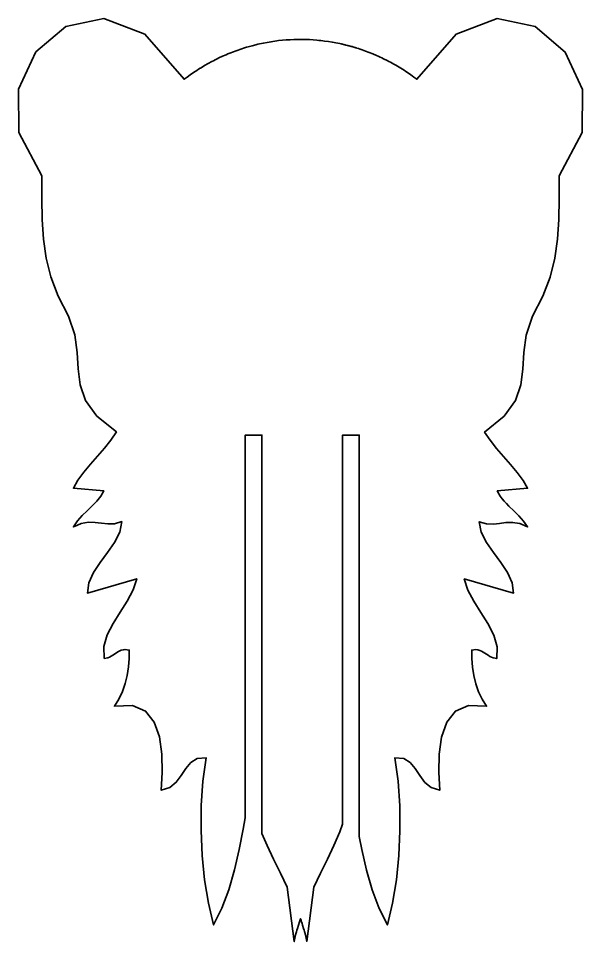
# Model space of a CAD drawing. Header units: millimetres. Extents: x -832 to 832, y -2001 to 2001.
# Drawn here: x -88.5 to 114.3, y -1083 to -751.1 of the extents above; entities that cross this region are included whole.
import ezdxf

# ---------------------------------------------------------------- set-up
doc = ezdxf.new("R2010")
doc.units = ezdxf.units.MM
doc.header["$MEASUREMENT"] = 0
doc.layers.add('layer 1', color=7, linetype='Continuous')

msp = doc.modelspace()

# ---------------------------------------------------------------- linework, layer by layer
at = {"layer": 'layer 1', "color": 250, "lineweight": 35}
msp.add_open_spline([(-47.4558, -998.0728), (-47.4558, -998.0728), (-53.9923, -998.3731), (-53.9923, -998.3731), (-53.9923, -998.3731), (-53.9923, -998.3731), (-52.4044, -995.8543), (-52.4044, -995.8543), (-52.4044, -995.8543), (-52.4044, -995.8543), (-51.1398, -993.14), (-51.1398, -993.14), (-51.1398, -993.14), (-51.1398, -993.14), (-50.1695, -990.2747), (-50.1695, -990.2747), (-50.1695, -990.2747), (-50.1695, -990.2747), (-49.4648, -987.3021), (-49.4648, -987.3021), (-49.4648, -987.3021), (-49.4648, -987.3021), (-48.997, -984.2669), (-48.997, -984.2669), (-48.997, -984.2669), (-48.997, -984.2669), (-48.7373, -981.2135), (-48.7373, -981.2135), (-48.7373, -981.2135), (-48.7373, -981.2135), (-48.6572, -978.1856), (-48.6572, -978.1856), (-48.6572, -978.1856), (-48.6572, -978.1856), (-50.1593, -977.9757), (-50.1593, -977.9757), (-50.1593, -977.9757), (-50.1593, -977.9757), (-50.8422, -978.1199), (-50.8422, -978.1199), (-50.8422, -978.1199), (-50.8422, -978.1199), (-51.5252, -978.264), (-51.5252, -978.264), (-51.5252, -978.264), (-51.5252, -978.264), (-52.7947, -978.8802), (-52.7947, -978.8802), (-52.7947, -978.8802), (-52.7947, -978.8802), (-54.0064, -979.6551), (-54.0064, -979.6551), (-54.0064, -979.6551), (-54.0064, -979.6551), (-54.603, -980.0372), (-54.603, -980.0372), (-54.603, -980.0372), (-54.603, -980.0372), (-55.1995, -980.419), (-55.1995, -980.419), (-55.1995, -980.419), (-55.1995, -980.419), (-55.8062, -980.7103), (-55.8062, -980.7103), (-55.8062, -980.7103), (-55.8062, -980.7103), (-56.4128, -981.0018), (-56.4128, -981.0018), (-56.4128, -981.0018), (-56.4128, -981.0018), (-57.6857, -981.2337), (-57.6857, -981.2337), (-57.6857, -981.2337), (-57.6857, -981.2337), (-57.7735, -976.9407), (-57.7735, -976.9407), (-57.7735, -976.9407), (-57.7735, -976.9407), (-56.5632, -972.7542), (-56.5632, -972.7542), (-56.5632, -972.7542), (-56.5632, -972.7542), (-54.4815, -968.6505), (-54.4815, -968.6505), (-54.4815, -968.6505), (-54.4815, -968.6505), (-51.9555, -964.6053), (-51.9555, -964.6053), (-51.9555, -964.6053), (-51.9555, -964.6053), (-49.4121, -960.5941), (-49.4121, -960.5941), (-49.4121, -960.5941), (-49.4121, -960.5941), (-47.2783, -956.5931), (-47.2783, -956.5931), (-47.2783, -956.5931), (-47.2783, -956.5931), (-45.9813, -952.578), (-45.9813, -952.578), (-45.9813, -952.578), (-45.9813, -952.578), (-63.7048, -957.7039), (-63.7048, -957.7039), (-63.7048, -957.7039), (-63.7048, -957.7039), (-63.2381, -953.9764), (-63.2381, -953.9764), (-63.2381, -953.9764), (-63.2381, -953.9764), (-61.5629, -950.3306), (-61.5629, -950.3306), (-61.5629, -950.3306), (-61.5629, -950.3306), (-59.1462, -946.7305), (-59.1462, -946.7305), (-59.1462, -946.7305), (-59.1462, -946.7305), (-56.4542, -943.138), (-56.4542, -943.138), (-56.4542, -943.138), (-56.4542, -943.138), (-53.9534, -939.5162), (-53.9534, -939.5162), (-53.9534, -939.5162), (-53.9534, -939.5162), (-52.1108, -935.828), (-52.1108, -935.828), (-52.1108, -935.828), (-52.1108, -935.828), (-51.393, -932.035), (-51.393, -932.035), (-51.393, -932.035), (-51.393, -932.035), (-54.0076, -932.7708), (-54.0076, -932.7708), (-54.0076, -932.7708), (-54.0076, -932.7708), (-56.4088, -932.8758), (-56.4088, -932.8758), (-56.4088, -932.8758), (-56.4088, -932.8758), (-58.6979, -932.6346), (-58.6979, -932.6346), (-58.6979, -932.6346), (-58.6979, -932.6346), (-59.8373, -932.4837), (-59.8373, -932.4837), (-59.8373, -932.4837), (-59.8373, -932.4837), (-60.9766, -932.3326), (-60.9766, -932.3326), (-60.9766, -932.3326), (-60.9766, -932.3326), (-63.3465, -932.254), (-63.3465, -932.254), (-63.3465, -932.254), (-63.3465, -932.254), (-64.6278, -932.4688), (-64.6278, -932.4688), (-64.6278, -932.4688), (-64.6278, -932.4688), (-65.9091, -932.6839), (-65.9091, -932.6839), (-65.9091, -932.6839), (-65.9091, -932.6839), (-67.3377, -933.2952), (-67.3377, -933.2952), (-67.3377, -933.2952), (-67.3377, -933.2952), (-68.7662, -933.9068), (-68.7662, -933.9068), (-68.7662, -933.9068), (-68.7662, -933.9068), (-67.294, -931.7979), (-67.294, -931.7979), (-67.294, -931.7979), (-67.294, -931.7979), (-65.5892, -929.8822), (-65.5892, -929.8822), (-65.5892, -929.8822), (-65.5892, -929.8822), (-63.7732, -928.0946), (-63.7732, -928.0946), (-63.7732, -928.0946), (-63.7732, -928.0946), (-61.9674, -926.3709), (-61.9674, -926.3709), (-61.9674, -926.3709), (-61.9674, -926.3709), (-60.2928, -924.6468), (-60.2928, -924.6468), (-60.2928, -924.6468), (-60.2928, -924.6468), (-58.8707, -922.8577), (-58.8707, -922.8577), (-58.8707, -922.8577), (-58.8707, -922.8577), (-57.8226, -920.9388), (-57.8226, -920.9388), (-57.8226, -920.9388), (-57.8226, -920.9388), (-68.7662, -920.0028), (-68.7662, -920.0028), (-68.7662, -920.0028), (-68.7662, -920.0028), (-67.134, -917.1407), (-67.134, -917.1407), (-67.134, -917.1407), (-67.134, -917.1407), (-65.0416, -914.2806), (-65.0416, -914.2806), (-65.0416, -914.2806), (-65.0416, -914.2806), (-62.65, -911.4149), (-62.65, -911.4149), (-62.65, -911.4149), (-62.65, -911.4149), (-60.1198, -908.5377), (-60.1198, -908.5377), (-60.1198, -908.5377), (-60.1198, -908.5377), (-57.6124, -905.6422), (-57.6124, -905.6422), (-57.6124, -905.6422), (-57.6124, -905.6422), (-55.288, -902.7222), (-55.288, -902.7222), (-55.288, -902.7222), (-55.288, -902.7222), (-53.3082, -899.7708), (-53.3082, -899.7708), (-53.3082, -899.7708), (-53.3082, -899.7708), (-60.3386, -894.0545), (-60.3386, -894.0545), (-60.3386, -894.0545), (-60.3386, -894.0545), (-64.3812, -888.453), (-64.3812, -888.453), (-64.3812, -888.453), (-64.3812, -888.453), (-66.3147, -882.8511), (-66.3147, -882.8511), (-66.3147, -882.8511), (-66.3147, -882.8511), (-67.0177, -877.1348), (-67.0177, -877.1348), (-67.0177, -877.1348), (-67.0177, -877.1348), (-67.3694, -871.1893), (-67.3694, -871.1893), (-67.3694, -871.1893), (-67.3694, -871.1893), (-68.2481, -864.9007), (-68.2481, -864.9007), (-68.2481, -864.9007), (-68.2481, -864.9007), (-70.5331, -858.1536), (-70.5331, -858.1536), (-70.5331, -858.1536), (-70.5331, -858.1536), (-74.2849, -850.952), (-74.2849, -850.952), (-74.2849, -850.952), (-74.2849, -850.952), (-76.9047, -844.0657), (-76.9047, -844.0657), (-76.9047, -844.0657), (-76.9047, -844.0657), (-78.5951, -837.3026), (-78.5951, -837.3026), (-78.5951, -837.3026), (-78.5951, -837.3026), (-79.5578, -830.4715), (-79.5578, -830.4715), (-79.5578, -830.4715), (-79.5578, -830.4715), (-79.9951, -823.3802), (-79.9951, -823.3802), (-79.9951, -823.3802), (-79.9951, -823.3802), (-80.1092, -815.8377), (-80.1092, -815.8377), (-80.1092, -815.8377), (-80.1092, -815.8377), (-80.1024, -807.6517), (-80.1024, -807.6517), (-80.1024, -807.6517), (-80.1024, -807.6517), (-88.3674, -792.117), (-88.3674, -792.117), (-88.3674, -792.117), (-88.3674, -792.117), (-88.5062, -776.5775), (-88.5062, -776.5775), (-88.5062, -776.5775), (-88.5062, -776.5775), (-82.2793, -763.1531), (-82.2793, -763.1531), (-82.2793, -763.1531), (-82.2793, -763.1531), (-71.4474, -753.9644), (-71.4474, -753.9644), (-71.4474, -753.9644), (-71.4474, -753.9644), (-57.7714, -751.1307), (-57.7714, -751.1307), (-57.7714, -751.1307), (-57.7714, -751.1307), (-43.0119, -756.7728), (-43.0119, -756.7728), (-43.0119, -756.7728), (-43.0119, -756.7728), (-28.9297, -773.0101), (-28.9297, -773.0101), (-28.9297, -773.0101), (-28.9297, -773.0101), (-27.8847, -772.2254), (-27.8847, -772.2254), (-27.8847, -772.2254), (-27.8847, -772.2254), (-26.7202, -771.388), (-26.7202, -771.388), (-26.7202, -771.388), (-26.7202, -771.388), (-25.5427, -770.5765), (-25.5427, -770.5765), (-25.5427, -770.5765), (-25.5427, -770.5765), (-24.3524, -769.7913), (-24.3524, -769.7913), (-24.3524, -769.7913), (-24.3524, -769.7913), (-23.7511, -769.4119), (-23.7511, -769.4119), (-23.7511, -769.4119), (-23.7511, -769.4119), (-23.1498, -769.0323), (-23.1498, -769.0323), (-23.1498, -769.0323), (-23.1498, -769.0323), (-23.1257, -769.0179), (-23.1257, -769.0179), (-23.1257, -769.0179), (-23.1257, -769.0179), (-23.1017, -769.0032), (-23.1017, -769.0032), (-23.1017, -769.0032), (-23.1017, -769.0032), (-22.814, -768.8211), (-22.814, -768.8211), (-22.814, -768.8211), (-22.814, -768.8211), (-21.5622, -768.0653), (-21.5622, -768.0653), (-21.5622, -768.0653), (-21.5622, -768.0653), (-20.3004, -767.3392), (-20.3004, -767.3392), (-20.3004, -767.3392), (-20.3004, -767.3392), (-19.0288, -766.6429), (-19.0288, -766.6429), (-19.0288, -766.6429), (-19.0288, -766.6429), (-18.3884, -766.3096), (-18.3884, -766.3096), (-18.3884, -766.3096), (-18.3884, -766.3096), (-17.7479, -765.9761), (-17.7479, -765.9761), (-17.7479, -765.9761), (-17.7479, -765.9761), (-17.103, -765.6578), (-17.103, -765.6578), (-17.103, -765.6578), (-17.103, -765.6578), (-16.4581, -765.3392), (-16.4581, -765.3392), (-16.4581, -765.3392), (-16.4581, -765.3392), (-15.1599, -764.7313), (-15.1599, -764.7313), (-15.1599, -764.7313), (-15.1599, -764.7313), (-13.8537, -764.1531), (-13.8537, -764.1531), (-13.8537, -764.1531), (-13.8537, -764.1531), (-13.1968, -763.8787), (-13.1968, -763.8787), (-13.1968, -763.8787), (-13.1968, -763.8787), (-12.5398, -763.6041), (-12.5398, -763.6041), (-12.5398, -763.6041), (-12.5398, -763.6041), (-11.2187, -763.0845), (-11.2187, -763.0845), (-11.2187, -763.0845), (-11.2187, -763.0845), (-10.5548, -762.8394), (-10.5548, -762.8394), (-10.5548, -762.8394), (-10.5548, -762.8394), (-9.8909, -762.5941), (-9.8909, -762.5941), (-9.8909, -762.5941), (-9.8909, -762.5941), (-8.5568, -762.1331), (-8.5568, -762.1331), (-8.5568, -762.1331), (-8.5568, -762.1331), (-7.2164, -761.701), (-7.2164, -761.701), (-7.2164, -761.701), (-7.2164, -761.701), (-6.5436, -761.4996), (-6.5436, -761.4996), (-6.5436, -761.4996), (-6.5436, -761.4996), (-5.8707, -761.2979), (-5.8707, -761.2979), (-5.8707, -761.2979), (-5.8707, -761.2979), (-4.5199, -760.9239), (-4.5199, -760.9239), (-4.5199, -760.9239), (-4.5199, -760.9239), (-3.1643, -760.5787), (-3.1643, -760.5787), (-3.1643, -760.5787), (-3.1643, -760.5787), (-2.4844, -760.4207), (-2.4844, -760.4207), (-2.4844, -760.4207), (-2.4844, -760.4207), (-1.8044, -760.2625), (-1.8044, -760.2625), (-1.8044, -760.2625), (-1.8044, -760.2625), (-1.1226, -760.119), (-1.1226, -760.119), (-1.1226, -760.119), (-1.1226, -760.119), (-0.4408, -759.9752), (-0.4408, -759.9752), (-0.4408, -759.9752), (-0.4408, -759.9752), (0.9264, -759.7164), (0.9264, -759.7164), (0.9264, -759.7164), (0.9264, -759.7164), (1.6116, -759.6014), (1.6116, -759.6014), (1.6116, -759.6014), (1.6116, -759.6014), (2.2968, -759.4862), (2.2968, -759.4862), (2.2968, -759.4862), (2.2968, -759.4862), (2.9832, -759.3856), (2.9832, -759.3856), (2.9832, -759.3856), (2.9832, -759.3856), (3.6696, -759.2847), (3.6696, -759.2847), (3.6696, -759.2847), (3.6696, -759.2847), (4.3571, -759.1983), (4.3571, -759.1983), (4.3571, -759.1983), (4.3571, -759.1983), (5.0446, -759.1116), (5.0446, -759.1116), (5.0446, -759.1116), (5.0446, -759.1116), (6.4215, -758.9676), (6.4215, -758.9676), (6.4215, -758.9676), (6.4215, -758.9676), (7.7997, -758.8514), (7.7997, -758.8514), (7.7997, -758.8514), (7.7997, -758.8514), (9.179, -758.7635), (9.179, -758.7635), (9.179, -758.7635), (9.179, -758.7635), (10.5587, -758.7039), (10.5587, -758.7039), (10.5587, -758.7039), (10.5587, -758.7039), (11.2487, -758.6885), (11.2487, -758.6885), (11.2487, -758.6885), (11.2487, -758.6885), (11.9386, -758.6729), (11.9386, -758.6729), (11.9386, -758.6729), (11.9386, -758.6729), (12.6284, -758.6715), (12.6284, -758.6715), (12.6284, -758.6715), (12.6284, -758.6715), (13.3182, -758.6697), (13.3182, -758.6697), (13.3182, -758.6697), (13.3182, -758.6697), (14.6972, -758.6947), (14.6972, -758.6947), (14.6972, -758.6947), (14.6972, -758.6947), (16.075, -758.7479), (16.075, -758.7479), (16.075, -758.7479), (16.075, -758.7479), (17.4512, -758.8289), (17.4512, -758.8289), (17.4512, -758.8289), (17.4512, -758.8289), (18.8256, -758.9378), (18.8256, -758.9378), (18.8256, -758.9378), (18.8256, -758.9378), (19.5115, -759.0059), (19.5115, -759.0059), (19.5115, -759.0059), (19.5115, -759.0059), (20.1974, -759.0743), (20.1974, -759.0743), (20.1974, -759.0743), (20.1974, -759.0743), (20.882, -759.1563), (20.882, -759.1563), (20.882, -759.1563), (20.882, -759.1563), (21.5667, -759.2386), (21.5667, -759.2386), (21.5667, -759.2386), (21.5667, -759.2386), (22.9326, -759.431), (22.9326, -759.431), (22.9326, -759.431), (22.9326, -759.431), (24.2949, -759.6507), (24.2949, -759.6507), (24.2949, -759.6507), (24.2949, -759.6507), (24.9741, -759.7742), (24.9741, -759.7742), (24.9741, -759.7742), (24.9741, -759.7742), (25.6532, -759.898), (25.6532, -759.898), (25.6532, -759.898), (25.6532, -759.898), (27.0072, -760.1729), (27.0072, -760.1729), (27.0072, -760.1729), (27.0072, -760.1729), (27.5003, -760.2833), (27.5003, -760.2833), (27.5003, -760.2833), (27.5003, -760.2833), (27.5473, -760.293), (27.5473, -760.293), (27.5473, -760.293), (27.5473, -760.293), (27.5942, -760.3031), (27.5942, -760.3031), (27.5942, -760.3031), (27.5942, -760.3031), (27.7416, -760.3372), (27.7416, -760.3372), (27.7416, -760.3372), (27.7416, -760.3372), (28.0489, -760.4061), (28.0489, -760.4061), (28.0489, -760.4061), (28.0489, -760.4061), (28.3562, -760.4752), (28.3562, -760.4752), (28.3562, -760.4752), (28.3562, -760.4752), (28.56, -760.525), (28.56, -760.525), (28.56, -760.525), (28.56, -760.525), (28.7638, -760.575), (28.7638, -760.575), (28.7638, -760.575), (28.7638, -760.575), (28.9541, -760.6195), (28.9541, -760.6195), (28.9541, -760.6195), (28.9541, -760.6195), (29.2171, -760.6864), (29.2171, -760.6864), (29.2171, -760.6864), (29.2171, -760.6864), (29.6998, -760.805), (29.6998, -760.805), (29.6998, -760.805), (29.6998, -760.805), (29.8826, -760.8536), (29.8826, -760.8536), (29.8826, -760.8536), (29.8826, -760.8536), (30.0654, -760.9024), (30.0654, -760.9024), (30.0654, -760.9024), (30.0654, -760.9024), (30.1876, -760.9334), (30.1876, -760.9334), (30.1876, -760.9334), (30.1876, -760.9334), (30.3097, -760.9647), (30.3097, -760.9647), (30.3097, -760.9647), (30.3097, -760.9647), (30.4576, -761.0054), (30.4576, -761.0054), (30.4576, -761.0054), (30.4576, -761.0054), (30.6055, -761.0465), (30.6055, -761.0465), (30.6055, -761.0465), (30.6055, -761.0465), (30.8217, -761.1041), (30.8217, -761.1041), (30.8217, -761.1041), (30.8217, -761.1041), (31.038, -761.1619), (31.038, -761.1619), (31.038, -761.1619), (31.038, -761.1619), (31.414, -761.2703), (31.414, -761.2703), (31.414, -761.2703), (31.414, -761.2703), (31.6605, -761.3387), (31.6605, -761.3387), (31.6605, -761.3387), (31.6605, -761.3387), (31.7907, -761.3775), (31.7907, -761.3775), (31.7907, -761.3775), (31.7907, -761.3775), (31.9208, -761.4166), (31.9208, -761.4166), (31.9208, -761.4166), (31.9208, -761.4166), (32.1453, -761.4813), (32.1453, -761.4813), (32.1453, -761.4813), (32.1453, -761.4813), (32.3699, -761.5462), (32.3699, -761.5462), (32.3699, -761.5462), (32.3699, -761.5462), (32.5955, -761.616), (32.5955, -761.616), (32.5955, -761.616), (32.5955, -761.616), (32.8212, -761.6861), (32.8212, -761.6861), (32.8212, -761.6861), (32.8212, -761.6861), (32.9137, -761.7137), (32.9137, -761.7137), (32.9137, -761.7137), (32.9137, -761.7137), (33.0062, -761.7415), (33.0062, -761.7415), (33.0062, -761.7415), (33.0062, -761.7415), (33.1753, -761.7962), (33.1753, -761.7962), (33.1753, -761.7962), (33.1753, -761.7962), (33.6952, -761.9573), (33.6952, -761.9573), (33.6952, -761.9573), (33.6952, -761.9573), (34.3037, -762.16), (34.3037, -762.16), (34.3037, -762.16), (34.3037, -762.16), (34.3464, -762.1737), (34.3464, -762.1737), (34.3464, -762.1737), (34.3464, -762.1737), (34.3632, -762.1793), (34.3632, -762.1793), (34.3632, -762.1793), (34.3632, -762.1793), (34.3799, -762.1851), (34.3799, -762.1851), (34.3799, -762.1851), (34.3799, -762.1851), (35.0138, -762.3961), (35.0138, -762.3961), (35.0138, -762.3961), (35.0138, -762.3961), (35.6693, -762.6287), (35.6693, -762.6287), (35.6693, -762.6287), (35.6693, -762.6287), (36.3248, -762.8616), (36.3248, -762.8616), (36.3248, -762.8616), (36.3248, -762.8616), (37.6282, -763.3543), (37.6282, -763.3543), (37.6282, -763.3543), (37.6282, -763.3543), (38.9232, -763.8739), (38.9232, -763.8739), (38.9232, -763.8739), (38.9232, -763.8739), (40.2099, -764.4202), (40.2099, -764.4202), (40.2099, -764.4202), (40.2099, -764.4202), (40.8486, -764.7066), (40.8486, -764.7066), (40.8486, -764.7066), (40.8486, -764.7066), (41.4873, -764.9932), (41.4873, -764.9932), (41.4873, -764.9932), (41.4873, -764.9932), (42.1213, -765.293), (42.1213, -765.293), (42.1213, -765.293), (42.1213, -765.293), (42.7554, -765.5931), (42.7554, -765.5931), (42.7554, -765.5931), (42.7554, -765.5931), (44.0136, -766.22), (44.0136, -766.22), (44.0136, -766.22), (44.0136, -766.22), (44.6375, -766.5465), (44.6375, -766.5465), (44.6375, -766.5465), (44.6375, -766.5465), (45.2615, -766.8731), (45.2615, -766.8731), (45.2615, -766.8731), (45.2615, -766.8731), (46.4988, -767.5528), (46.4988, -767.5528), (46.4988, -767.5528), (46.4988, -767.5528), (47.1118, -767.9058), (47.1118, -767.9058), (47.1118, -767.9058), (47.1118, -767.9058), (47.7249, -768.2591), (47.7249, -768.2591), (47.7249, -768.2591), (47.7249, -768.2591), (48.9396, -768.9915), (48.9396, -768.9915), (48.9396, -768.9915), (48.9396, -768.9915), (49.5409, -769.3709), (49.5409, -769.3709), (49.5409, -769.3709), (49.5409, -769.3709), (50.1422, -769.7506), (50.1422, -769.7506), (50.1422, -769.7506), (50.1422, -769.7506), (50.7374, -770.1431), (50.7374, -770.1431), (50.7374, -770.1431), (50.7374, -770.1431), (51.3325, -770.536), (51.3325, -770.536), (51.3325, -770.536), (51.3325, -770.536), (52.5101, -771.3475), (52.5101, -771.3475), (52.5101, -771.3475), (52.5101, -771.3475), (53.0923, -771.7662), (53.0923, -771.7662), (53.0923, -771.7662), (53.0923, -771.7662), (53.6744, -772.1851), (53.6744, -772.1851), (53.6744, -772.1851), (53.6744, -772.1851), (54.7533, -772.9947), (54.7533, -772.9947), (54.7533, -772.9947), (54.7533, -772.9947), (68.8339, -756.7908), (68.8339, -756.7908), (68.8339, -756.7908), (68.8339, -756.7908), (83.5877, -751.1697), (83.5877, -751.1697), (83.5877, -751.1697), (83.5877, -751.1697), (97.2555, -754.014), (97.2555, -754.014), (97.2555, -754.014), (97.2555, -754.014), (108.0786, -763.2064), (108.0786, -763.2064), (108.0786, -763.2064), (108.0786, -763.2064), (114.2986, -776.6285), (114.2986, -776.6285), (114.2986, -776.6285), (114.2986, -776.6285), (114.156, -792.1632), (114.156, -792.1632), (114.156, -792.1632), (114.156, -792.1632), (105.8922, -807.6925), (105.8922, -807.6925), (105.8922, -807.6925), (105.8922, -807.6925), (105.8992, -815.8787), (105.8992, -815.8787), (105.8992, -815.8787), (105.8992, -815.8787), (105.7852, -823.421), (105.7852, -823.421), (105.7852, -823.421), (105.7852, -823.421), (105.3477, -830.512), (105.3477, -830.512), (105.3477, -830.512), (105.3477, -830.512), (104.385, -837.3431), (104.385, -837.3431), (104.385, -837.3431), (104.385, -837.3431), (102.6947, -844.106), (102.6947, -844.106), (102.6947, -844.106), (102.6947, -844.106), (100.0748, -850.9925), (100.0748, -850.9925), (100.0748, -850.9925), (100.0748, -850.9925), (96.3229, -858.1942), (96.3229, -858.1942), (96.3229, -858.1942), (96.3229, -858.1942), (94.0381, -864.9415), (94.0381, -864.9415), (94.0381, -864.9415), (94.0381, -864.9415), (93.1593, -871.2303), (93.1593, -871.2303), (93.1593, -871.2303), (93.1593, -871.2303), (92.8076, -877.1756), (92.8076, -877.1756), (92.8076, -877.1756), (92.8076, -877.1756), (92.1045, -882.8917), (92.1045, -882.8917), (92.1045, -882.8917), (92.1045, -882.8917), (90.1712, -888.4935), (90.1712, -888.4935), (90.1712, -888.4935), (90.1712, -888.4935), (86.1286, -894.0953), (86.1286, -894.0953), (86.1286, -894.0953), (86.1286, -894.0953), (79.098, -899.8116), (79.098, -899.8116), (79.098, -899.8116), (79.098, -899.8116), (81.0781, -902.7633), (81.0781, -902.7633), (81.0781, -902.7633), (81.0781, -902.7633), (83.4022, -905.6832), (83.4022, -905.6832), (83.4022, -905.6832), (83.4022, -905.6832), (85.9097, -908.5784), (85.9097, -908.5784), (85.9097, -908.5784), (85.9097, -908.5784), (88.4398, -911.4554), (88.4398, -911.4554), (88.4398, -911.4554), (88.4398, -911.4554), (90.8314, -914.3211), (90.8314, -914.3211), (90.8314, -914.3211), (90.8314, -914.3211), (92.9239, -917.1817), (92.9239, -917.1817), (92.9239, -917.1817), (92.9239, -917.1817), (94.556, -920.0435), (94.556, -920.0435), (94.556, -920.0435), (94.556, -920.0435), (83.6123, -920.9793), (83.6123, -920.9793), (83.6123, -920.9793), (83.6123, -920.9793), (84.6604, -922.8985), (84.6604, -922.8985), (84.6604, -922.8985), (84.6604, -922.8985), (85.3714, -923.7933), (85.3714, -923.7933), (85.3714, -923.7933), (85.3714, -923.7933), (86.0825, -924.6878), (86.0825, -924.6878), (86.0825, -924.6878), (86.0825, -924.6878), (86.9197, -925.5499), (86.9197, -925.5499), (86.9197, -925.5499), (86.9197, -925.5499), (87.757, -926.4117), (87.757, -926.4117), (87.757, -926.4117), (87.757, -926.4117), (89.5629, -928.1353), (89.5629, -928.1353), (89.5629, -928.1353), (89.5629, -928.1353), (91.3789, -929.9224), (91.3789, -929.9224), (91.3789, -929.9224), (91.3789, -929.9224), (93.0838, -931.8387), (93.0838, -931.8387), (93.0838, -931.8387), (93.0838, -931.8387), (94.556, -933.9473), (94.556, -933.9473), (94.556, -933.9473), (94.556, -933.9473), (91.6989, -932.7247), (91.6989, -932.7247), (91.6989, -932.7247), (91.6989, -932.7247), (89.1363, -932.295), (89.1363, -932.295), (89.1363, -932.295), (89.1363, -932.295), (86.7663, -932.3736), (86.7663, -932.3736), (86.7663, -932.3736), (86.7663, -932.3736), (84.4877, -932.6754), (84.4877, -932.6754), (84.4877, -932.6754), (84.4877, -932.6754), (83.3432, -932.796), (83.3432, -932.796), (83.3432, -932.796), (83.3432, -932.796), (82.1986, -932.9163), (82.1986, -932.9163), (82.1986, -932.9163), (82.1986, -932.9163), (79.7976, -932.8114), (79.7976, -932.8114), (79.7976, -932.8114), (79.7976, -932.8114), (78.4902, -932.4434), (78.4902, -932.4434), (78.4902, -932.4434), (78.4902, -932.4434), (77.1828, -932.0758), (77.1828, -932.0758), (77.1828, -932.0758), (77.1828, -932.0758), (77.9007, -935.8685), (77.9007, -935.8685), (77.9007, -935.8685), (77.9007, -935.8685), (79.7434, -939.5574), (79.7434, -939.5574), (79.7434, -939.5574), (79.7434, -939.5574), (82.2438, -943.179), (82.2438, -943.179), (82.2438, -943.179), (82.2438, -943.179), (84.936, -946.7713), (84.936, -946.7713), (84.936, -946.7713), (84.936, -946.7713), (87.3527, -950.3712), (87.3527, -950.3712), (87.3527, -950.3712), (87.3527, -950.3712), (89.0279, -954.0169), (89.0279, -954.0169), (89.0279, -954.0169), (89.0279, -954.0169), (89.4946, -957.7447), (89.4946, -957.7447), (89.4946, -957.7447), (89.4946, -957.7447), (71.7709, -952.6185), (71.7709, -952.6185), (71.7709, -952.6185), (71.7709, -952.6185), (73.0681, -956.6339), (73.0681, -956.6339), (73.0681, -956.6339), (73.0681, -956.6339), (75.2019, -960.6353), (75.2019, -960.6353), (75.2019, -960.6353), (75.2019, -960.6353), (77.7452, -964.6461), (77.7452, -964.6461), (77.7452, -964.6461), (77.7452, -964.6461), (80.2713, -968.6915), (80.2713, -968.6915), (80.2713, -968.6915), (80.2713, -968.6915), (82.3529, -972.795), (82.3529, -972.795), (82.3529, -972.795), (82.3529, -972.795), (83.5634, -976.9815), (83.5634, -976.9815), (83.5634, -976.9815), (83.5634, -976.9815), (83.4754, -981.2745), (83.4754, -981.2745), (83.4754, -981.2745), (83.4754, -981.2745), (82.839, -981.1585), (82.839, -981.1585), (82.839, -981.1585), (82.839, -981.1585), (82.2026, -981.0428), (82.2026, -981.0428), (82.2026, -981.0428), (82.2026, -981.0428), (81.5959, -980.7513), (81.5959, -980.7513), (81.5959, -980.7513), (81.5959, -980.7513), (80.9892, -980.46), (80.9892, -980.46), (80.9892, -980.46), (80.9892, -980.46), (80.3927, -980.078), (80.3927, -980.078), (80.3927, -980.078), (80.3927, -980.078), (78.5844, -978.9207), (78.5844, -978.9207), (78.5844, -978.9207), (78.5844, -978.9207), (77.9497, -978.6124), (77.9497, -978.6124), (77.9497, -978.6124), (77.9497, -978.6124), (77.315, -978.3043), (77.315, -978.3043), (77.315, -978.3043), (77.315, -978.3043), (76.632, -978.1602), (76.632, -978.1602), (76.632, -978.1602), (76.632, -978.1602), (75.9489, -978.0164), (75.9489, -978.0164), (75.9489, -978.0164), (75.9489, -978.0164), (74.4468, -978.2264), (74.4468, -978.2264), (74.4468, -978.2264), (74.4468, -978.2264), (74.527, -981.2542), (74.527, -981.2542), (74.527, -981.2542), (74.527, -981.2542), (74.7868, -984.3077), (74.7868, -984.3077), (74.7868, -984.3077), (74.7868, -984.3077), (75.2545, -987.3426), (75.2545, -987.3426), (75.2545, -987.3426), (75.2545, -987.3426), (75.9593, -990.315), (75.9593, -990.315), (75.9593, -990.315), (75.9593, -990.315), (76.9296, -993.1805), (76.9296, -993.1805), (76.9296, -993.1805), (76.9296, -993.1805), (78.1943, -995.8948), (78.1943, -995.8948), (78.1943, -995.8948), (78.1943, -995.8948), (79.7819, -998.4139), (79.7819, -998.4139), (79.7819, -998.4139), (79.7819, -998.4139), (73.2454, -998.1136), (73.2454, -998.1136), (73.2454, -998.1136), (73.2454, -998.1136), (68.5688, -1000.1973), (68.5688, -1000.1973), (68.5688, -1000.1973), (68.5688, -1000.1973), (65.4627, -1004.1575), (65.4627, -1004.1575), (65.4627, -1004.1575), (65.4627, -1004.1575), (63.6376, -1009.4881), (63.6376, -1009.4881), (63.6376, -1009.4881), (63.6376, -1009.4881), (62.8043, -1015.6812), (62.8043, -1015.6812), (62.8043, -1015.6812), (62.8043, -1015.6812), (62.6737, -1022.2305), (62.6737, -1022.2305), (62.6737, -1022.2305), (62.6737, -1022.2305), (62.9559, -1028.6282), (62.9559, -1028.6282), (62.9559, -1028.6282), (62.9559, -1028.6282), (59.8436, -1027.6683), (59.8436, -1027.6683), (59.8436, -1027.6683), (59.8436, -1027.6683), (57.5549, -1025.7598), (57.5549, -1025.7598), (57.5549, -1025.7598), (57.5549, -1025.7598), (55.757, -1023.3304), (55.757, -1023.3304), (55.757, -1023.3304), (55.757, -1023.3304), (54.1184, -1020.807), (54.1184, -1020.807), (54.1184, -1020.807), (54.1184, -1020.807), (52.3063, -1018.6165), (52.3063, -1018.6165), (52.3063, -1018.6165), (52.3063, -1018.6165), (49.9887, -1017.1859), (49.9887, -1017.1859), (49.9887, -1017.1859), (49.9887, -1017.1859), (46.833, -1016.9422), (46.833, -1016.9422), (46.833, -1016.9422), (46.833, -1016.9422), (47.9635, -1025.3797), (47.9635, -1025.3797), (47.9635, -1025.3797), (47.9635, -1025.3797), (48.5665, -1034.1771), (48.5665, -1034.1771), (48.5665, -1034.1771), (48.5665, -1034.1771), (48.6561, -1043.1475), (48.6561, -1043.1475), (48.6561, -1043.1475), (48.6561, -1043.1475), (48.2471, -1052.1053), (48.2471, -1052.1053), (48.2471, -1052.1053), (48.2471, -1052.1053), (47.3535, -1060.8634), (47.3535, -1060.8634), (47.3535, -1060.8634), (47.3535, -1060.8634), (45.9897, -1069.2354), (45.9897, -1069.2354), (45.9897, -1069.2354), (45.9897, -1069.2354), (44.1699, -1077.0352), (44.1699, -1077.0352), (44.1699, -1077.0352), (44.1699, -1077.0352), (41.1754, -1071.054), (41.1754, -1071.054), (41.1754, -1071.054), (41.1754, -1071.054), (38.7062, -1064.3944), (38.7062, -1064.3944), (38.7062, -1064.3944), (38.7062, -1064.3944), (36.6679, -1057.2789), (36.6679, -1057.2789), (36.6679, -1057.2789), (36.6679, -1057.2789), (34.9656, -1049.9322), (34.9656, -1049.9322), (34.9656, -1049.9322), (34.9656, -1049.9322), (34.0286, -1045.2147), (34.0286, -1045.2147), (34.0286, -1045.2147), (34.0286, -1045.2147), (34.0287, -900.9141), (34.0287, -900.9141), (34.0287, -900.9141), (34.0287, -900.9141), (28.0287, -900.9141), (28.0287, -900.9141), (28.0287, -900.9141), (28.0287, -900.9141), (28.0286, -1040.8145), (28.0286, -1040.8145), (28.0286, -1040.8145), (28.0286, -1040.8145), (27.0383, -1043.5347), (27.0383, -1043.5347), (27.0383, -1043.5347), (27.0383, -1043.5347), (24.906, -1048.4705), (24.906, -1048.4705), (24.906, -1048.4705), (24.906, -1048.4705), (22.5522, -1053.4285), (22.5522, -1053.4285), (22.5522, -1053.4285), (22.5522, -1053.4285), (20.0954, -1058.4212), (20.0954, -1058.4212), (20.0954, -1058.4212), (20.0954, -1058.4212), (17.6531, -1063.46), (17.6531, -1063.46), (17.6531, -1063.46), (17.6531, -1063.46), (15.1583, -1082.9503), (15.1583, -1082.9503), (15.1583, -1082.9503), (15.1583, -1082.9503), (14.9101, -1081.7735), (14.9101, -1081.7735), (14.9101, -1081.7735), (14.9101, -1081.7735), (14.6352, -1080.6009), (14.6352, -1080.6009), (14.6352, -1080.6009), (14.6352, -1080.6009), (14.3347, -1079.4332), (14.3347, -1079.4332), (14.3347, -1079.4332), (14.3347, -1079.4332), (14.1723, -1078.8516), (14.1723, -1078.8516), (14.1723, -1078.8516), (14.1723, -1078.8516), (14.0098, -1078.2703), (14.0098, -1078.2703), (14.0098, -1078.2703), (14.0098, -1078.2703), (13.6621, -1077.1121), (13.6621, -1077.1121), (13.6621, -1077.1121), (13.6621, -1077.1121), (13.4772, -1076.5352), (13.4772, -1076.5352), (13.4772, -1076.5352), (13.4772, -1076.5352), (13.2924, -1075.9586), (13.2924, -1075.9586), (13.2924, -1075.9586), (13.2924, -1075.9586), (13.0971, -1075.3839), (13.0971, -1075.3839), (13.0971, -1075.3839), (13.0971, -1075.3839), (12.9018, -1074.8094), (12.9018, -1074.8094), (12.9018, -1074.8094), (12.9018, -1074.8094), (12.5087, -1075.9642), (12.5087, -1075.9642), (12.5087, -1075.9642), (12.5087, -1075.9642), (12.1365, -1077.1239), (12.1365, -1077.1239), (12.1365, -1077.1239), (12.1365, -1077.1239), (11.7866, -1078.2874), (11.7866, -1078.2874), (11.7866, -1078.2874), (11.7866, -1078.2874), (11.6232, -1078.8719), (11.6232, -1078.8719), (11.6232, -1078.8719), (11.6232, -1078.8719), (11.4598, -1079.4561), (11.4598, -1079.4561), (11.4598, -1079.4561), (11.4598, -1079.4561), (11.1574, -1080.6295), (11.1574, -1080.6295), (11.1574, -1080.6295), (11.1574, -1080.6295), (10.8811, -1081.8079), (10.8811, -1081.8079), (10.8811, -1081.8079), (10.8811, -1081.8079), (10.6313, -1082.991), (10.6313, -1082.991), (10.6313, -1082.991), (10.6313, -1082.991), (8.1223, -1063.3895), (8.1223, -1063.3895), (8.1223, -1063.3895), (8.1223, -1063.3895), (5.6817, -1058.3553), (5.6817, -1058.3553), (5.6817, -1058.3553), (5.6817, -1058.3553), (3.2272, -1053.3673), (3.2272, -1053.3673), (3.2272, -1053.3673), (3.2272, -1053.3673), (0.8762, -1048.4134), (0.8762, -1048.4134), (0.8762, -1048.4134), (0.8762, -1048.4134), (-0.9714, -1044.1353), (-0.9714, -1044.1353), (-0.9714, -1044.1353), (-0.9714, -1044.1353), (-0.9714, -900.9141), (-0.9714, -900.9141), (-0.9714, -900.9141), (-0.9714, -900.9141), (-6.9714, -900.9141), (-6.9714, -900.9141), (-6.9714, -900.9141), (-6.9714, -900.9141), (-6.9714, -1038.4967), (-6.9714, -1038.4967), (-6.9714, -1038.4967), (-6.9714, -1038.4967), (-7.7151, -1042.5372), (-7.7151, -1042.5372), (-7.7151, -1042.5372), (-7.7151, -1042.5372), (-9.1761, -1049.8917), (-9.1761, -1049.8917), (-9.1761, -1049.8917), (-9.1761, -1049.8917), (-10.8782, -1057.2384), (-10.8782, -1057.2384), (-10.8782, -1057.2384), (-10.8782, -1057.2384), (-12.9167, -1064.3533), (-12.9167, -1064.3533), (-12.9167, -1064.3533), (-12.9167, -1064.3533), (-15.3857, -1071.0135), (-15.3857, -1071.0135), (-15.3857, -1071.0135), (-15.3857, -1071.0135), (-18.3803, -1076.9945), (-18.3803, -1076.9945), (-18.3803, -1076.9945), (-18.3803, -1076.9945), (-20.2, -1069.1949), (-20.2, -1069.1949), (-20.2, -1069.1949), (-20.2, -1069.1949), (-21.5638, -1060.8228), (-21.5638, -1060.8228), (-21.5638, -1060.8228), (-21.5638, -1060.8228), (-22.4574, -1052.0645), (-22.4574, -1052.0645), (-22.4574, -1052.0645), (-22.4574, -1052.0645), (-22.8665, -1043.107), (-22.8665, -1043.107), (-22.8665, -1043.107), (-22.8665, -1043.107), (-22.7767, -1034.1363), (-22.7767, -1034.1363), (-22.7767, -1034.1363), (-22.7767, -1034.1363), (-22.1738, -1025.3392), (-22.1738, -1025.3392), (-22.1738, -1025.3392), (-22.1738, -1025.3392), (-21.0434, -1016.9017), (-21.0434, -1016.9017), (-21.0434, -1016.9017), (-21.0434, -1016.9017), (-24.199, -1017.1453), (-24.199, -1017.1453), (-24.199, -1017.1453), (-24.199, -1017.1453), (-26.5166, -1018.576), (-26.5166, -1018.576), (-26.5166, -1018.576), (-26.5166, -1018.576), (-28.3287, -1020.7664), (-28.3287, -1020.7664), (-28.3287, -1020.7664), (-28.3287, -1020.7664), (-29.9674, -1023.2899), (-29.9674, -1023.2899), (-29.9674, -1023.2899), (-29.9674, -1023.2899), (-31.765, -1025.7191), (-31.765, -1025.7191), (-31.765, -1025.7191), (-31.765, -1025.7191), (-34.0538, -1027.6273), (-34.0538, -1027.6273), (-34.0538, -1027.6273), (-34.0538, -1027.6273), (-35.61, -1028.1075), (-35.61, -1028.1075), (-35.61, -1028.1075), (-35.61, -1028.1075), (-37.1662, -1028.5875), (-37.1662, -1028.5875), (-37.1662, -1028.5875), (-37.1662, -1028.5875), (-36.8837, -1022.1898), (-36.8837, -1022.1898), (-36.8837, -1022.1898), (-36.8837, -1022.1898), (-37.0146, -1015.6407), (-37.0146, -1015.6407), (-37.0146, -1015.6407), (-37.0146, -1015.6407), (-37.8479, -1009.4473), (-37.8479, -1009.4473), (-37.8479, -1009.4473), (-37.8479, -1009.4473), (-39.6729, -1004.1168), (-39.6729, -1004.1168), (-39.6729, -1004.1168), (-39.6729, -1004.1168), (-42.7791, -1000.1561), (-42.7791, -1000.1561), (-42.7791, -1000.1561), (-42.7791, -1000.1561), (-47.4558, -998.0728), (-47.4558, -998.0728)], degree=3, knots=[0, 0, 0, 0, 0.00271003, 0.00271003, 0.00271003, 0.00271003, 0.00542005, 0.00542005, 0.00542005, 0.00542005, 0.00813008, 0.00813008, 0.00813008, 0.00813008, 0.01084011, 0.01084011, 0.01084011, 0.01084011, 0.01355014, 0.01355014, 0.01355014, 0.01355014, 0.01626016, 0.01626016, 0.01626016, 0.01626016, 0.01897019, 0.01897019, 0.01897019, 0.01897019, 0.02168022, 0.02168022, 0.02168022, 0.02168022, 0.02439024, 0.02439024, 0.02439024, 0.02439024, 0.02710027, 0.02710027, 0.02710027, 0.02710027, 0.0298103, 0.0298103, 0.0298103, 0.0298103, 0.03252033, 0.03252033, 0.03252033, 0.03252033, 0.03523035, 0.03523035, 0.03523035, 0.03523035, 0.03794038, 0.03794038, 0.03794038, 0.03794038, 0.04065041, 0.04065041, 0.04065041, 0.04065041, 0.04336043, 0.04336043, 0.04336043, 0.04336043, 0.04607046, 0.04607046, 0.04607046, 0.04607046, 0.04878049, 0.04878049, 0.04878049, 0.04878049, 0.05149051, 0.05149051, 0.05149051, 0.05149051, 0.05420054, 0.05420054, 0.05420054, 0.05420054, 0.05691057, 0.05691057, 0.05691057, 0.05691057, 0.0596206, 0.0596206, 0.0596206, 0.0596206, 0.06233062, 0.06233062, 0.06233062, 0.06233062, 0.06504065, 0.06504065, 0.06504065, 0.06504065, 0.06775068, 0.06775068, 0.06775068, 0.06775068, 0.0704607, 0.0704607, 0.0704607, 0.0704607, 0.07317073, 0.07317073, 0.07317073, 0.07317073, 0.07588076, 0.07588076, 0.07588076, 0.07588076, 0.07859079, 0.07859079, 0.07859079, 0.07859079, 0.08130081, 0.08130081, 0.08130081, 0.08130081, 0.08401084, 0.08401084, 0.08401084, 0.08401084, 0.08672087, 0.08672087, 0.08672087, 0.08672087, 0.08943089, 0.08943089, 0.08943089, 0.08943089, 0.09214092, 0.09214092, 0.09214092, 0.09214092, 0.09485095, 0.09485095, 0.09485095, 0.09485095, 0.09756098, 0.09756098, 0.09756098, 0.09756098, 0.100271, 0.100271, 0.100271, 0.100271, 0.10298103, 0.10298103, 0.10298103, 0.10298103, 0.10569106, 0.10569106, 0.10569106, 0.10569106, 0.10840108, 0.10840108, 0.10840108, 0.10840108, 0.11111111, 0.11111111, 0.11111111, 0.11111111, 0.11382114, 0.11382114, 0.11382114, 0.11382114, 0.11653117, 0.11653117, 0.11653117, 0.11653117, 0.11924119, 0.11924119, 0.11924119, 0.11924119, 0.12195122, 0.12195122, 0.12195122, 0.12195122, 0.12466125, 0.12466125, 0.12466125, 0.12466125, 0.12737127, 0.12737127, 0.12737127, 0.12737127, 0.1300813, 0.1300813, 0.1300813, 0.1300813, 0.13279133, 0.13279133, 0.13279133, 0.13279133, 0.13550136, 0.13550136, 0.13550136, 0.13550136, 0.13821138, 0.13821138, 0.13821138, 0.13821138, 0.14092141, 0.14092141, 0.14092141, 0.14092141, 0.14363144, 0.14363144, 0.14363144, 0.14363144, 0.14634146, 0.14634146, 0.14634146, 0.14634146, 0.14905149, 0.14905149, 0.14905149, 0.14905149, 0.15176152, 0.15176152, 0.15176152, 0.15176152, 0.15447154, 0.15447154, 0.15447154, 0.15447154, 0.15718157, 0.15718157, 0.15718157, 0.15718157, 0.1598916, 0.1598916, 0.1598916, 0.1598916, 0.16260163, 0.16260163, 0.16260163, 0.16260163, 0.16531165, 0.16531165, 0.16531165, 0.16531165, 0.16802168, 0.16802168, 0.16802168, 0.16802168, 0.17073171, 0.17073171, 0.17073171, 0.17073171, 0.17344173, 0.17344173, 0.17344173, 0.17344173, 0.17615176, 0.17615176, 0.17615176, 0.17615176, 0.17886179, 0.17886179, 0.17886179, 0.17886179, 0.18157182, 0.18157182, 0.18157182, 0.18157182, 0.18428184, 0.18428184, 0.18428184, 0.18428184, 0.18699187, 0.18699187, 0.18699187, 0.18699187, 0.1897019, 0.1897019, 0.1897019, 0.1897019, 0.19241192, 0.19241192, 0.19241192, 0.19241192, 0.19512195, 0.19512195, 0.19512195, 0.19512195, 0.19783198, 0.19783198, 0.19783198, 0.19783198, 0.20054201, 0.20054201, 0.20054201, 0.20054201, 0.20325203, 0.20325203, 0.20325203, 0.20325203, 0.20596206, 0.20596206, 0.20596206, 0.20596206, 0.20867209, 0.20867209, 0.20867209, 0.20867209, 0.21138211, 0.21138211, 0.21138211, 0.21138211, 0.21409214, 0.21409214, 0.21409214, 0.21409214, 0.21680217, 0.21680217, 0.21680217, 0.21680217, 0.2195122, 0.2195122, 0.2195122, 0.2195122, 0.22222222, 0.22222222, 0.22222222, 0.22222222, 0.22493225, 0.22493225, 0.22493225, 0.22493225, 0.22764228, 0.22764228, 0.22764228, 0.22764228, 0.2303523, 0.2303523, 0.2303523, 0.2303523, 0.23306233, 0.23306233, 0.23306233, 0.23306233, 0.23577236, 0.23577236, 0.23577236, 0.23577236, 0.23848238, 0.23848238, 0.23848238, 0.23848238, 0.24119241, 0.24119241, 0.24119241, 0.24119241, 0.24390244, 0.24390244, 0.24390244, 0.24390244, 0.24661247, 0.24661247, 0.24661247, 0.24661247, 0.24932249, 0.24932249, 0.24932249, 0.24932249, 0.25203252, 0.25203252, 0.25203252, 0.25203252, 0.25474255, 0.25474255, 0.25474255, 0.25474255, 0.25745257, 0.25745257, 0.25745257, 0.25745257, 0.2601626, 0.2601626, 0.2601626, 0.2601626, 0.26287263, 0.26287263, 0.26287263, 0.26287263, 0.26558266, 0.26558266, 0.26558266, 0.26558266, 0.26829268, 0.26829268, 0.26829268, 0.26829268, 0.27100271, 0.27100271, 0.27100271, 0.27100271, 0.27371274, 0.27371274, 0.27371274, 0.27371274, 0.27642276, 0.27642276, 0.27642276, 0.27642276, 0.27913279, 0.27913279, 0.27913279, 0.27913279, 0.28184282, 0.28184282, 0.28184282, 0.28184282, 0.28455285, 0.28455285, 0.28455285, 0.28455285, 0.28726287, 0.28726287, 0.28726287, 0.28726287, 0.2899729, 0.2899729, 0.2899729, 0.2899729, 0.29268293, 0.29268293, 0.29268293, 0.29268293, 0.29539295, 0.29539295, 0.29539295, 0.29539295, 0.29810298, 0.29810298, 0.29810298, 0.29810298, 0.30081301, 0.30081301, 0.30081301, 0.30081301, 0.30352304, 0.30352304, 0.30352304, 0.30352304, 0.30623306, 0.30623306, 0.30623306, 0.30623306, 0.30894309, 0.30894309, 0.30894309, 0.30894309, 0.31165312, 0.31165312, 0.31165312, 0.31165312, 0.31436314, 0.31436314, 0.31436314, 0.31436314, 0.31707317, 0.31707317, 0.31707317, 0.31707317, 0.3197832, 0.3197832, 0.3197832, 0.3197832, 0.32249322, 0.32249322, 0.32249322, 0.32249322, 0.32520325, 0.32520325, 0.32520325, 0.32520325, 0.32791328, 0.32791328, 0.32791328, 0.32791328, 0.33062331, 0.33062331, 0.33062331, 0.33062331, 0.33333333, 0.33333333, 0.33333333, 0.33333333, 0.33604336, 0.33604336, 0.33604336, 0.33604336, 0.33875339, 0.33875339, 0.33875339, 0.33875339, 0.34146341, 0.34146341, 0.34146341, 0.34146341, 0.34417344, 0.34417344, 0.34417344, 0.34417344, 0.34688347, 0.34688347, 0.34688347, 0.34688347, 0.3495935, 0.3495935, 0.3495935, 0.3495935, 0.35230352, 0.35230352, 0.35230352, 0.35230352, 0.35501355, 0.35501355, 0.35501355, 0.35501355, 0.35772358, 0.35772358, 0.35772358, 0.35772358, 0.3604336, 0.3604336, 0.3604336, 0.3604336, 0.36314363, 0.36314363, 0.36314363, 0.36314363, 0.36585366, 0.36585366, 0.36585366, 0.36585366, 0.36856369, 0.36856369, 0.36856369, 0.36856369, 0.37127371, 0.37127371, 0.37127371, 0.37127371, 0.37398374, 0.37398374, 0.37398374, 0.37398374, 0.37669377, 0.37669377, 0.37669377, 0.37669377, 0.37940379, 0.37940379, 0.37940379, 0.37940379, 0.38211382, 0.38211382, 0.38211382, 0.38211382, 0.38482385, 0.38482385, 0.38482385, 0.38482385, 0.38753388, 0.38753388, 0.38753388, 0.38753388, 0.3902439, 0.3902439, 0.3902439, 0.3902439, 0.39295393, 0.39295393, 0.39295393, 0.39295393, 0.39566396, 0.39566396, 0.39566396, 0.39566396, 0.39837398, 0.39837398, 0.39837398, 0.39837398, 0.40108401, 0.40108401, 0.40108401, 0.40108401, 0.40379404, 0.40379404, 0.40379404, 0.40379404, 0.40650407, 0.40650407, 0.40650407, 0.40650407, 0.40921409, 0.40921409, 0.40921409, 0.40921409, 0.41192412, 0.41192412, 0.41192412, 0.41192412, 0.41463415, 0.41463415, 0.41463415, 0.41463415, 0.41734417, 0.41734417, 0.41734417, 0.41734417, 0.4200542, 0.4200542, 0.4200542, 0.4200542, 0.42276423, 0.42276423, 0.42276423, 0.42276423, 0.42547425, 0.42547425, 0.42547425, 0.42547425, 0.42818428, 0.42818428, 0.42818428, 0.42818428, 0.43089431, 0.43089431, 0.43089431, 0.43089431, 0.43360434, 0.43360434, 0.43360434, 0.43360434, 0.43631436, 0.43631436, 0.43631436, 0.43631436, 0.43902439, 0.43902439, 0.43902439, 0.43902439, 0.44173442, 0.44173442, 0.44173442, 0.44173442, 0.44444444, 0.44444444, 0.44444444, 0.44444444, 0.44715447, 0.44715447, 0.44715447, 0.44715447, 0.4498645, 0.4498645, 0.4498645, 0.4498645, 0.45257453, 0.45257453, 0.45257453, 0.45257453, 0.45528455, 0.45528455, 0.45528455, 0.45528455, 0.45799458, 0.45799458, 0.45799458, 0.45799458, 0.46070461, 0.46070461, 0.46070461, 0.46070461, 0.46341463, 0.46341463, 0.46341463, 0.46341463, 0.46612466, 0.46612466, 0.46612466, 0.46612466, 0.46883469, 0.46883469, 0.46883469, 0.46883469, 0.47154472, 0.47154472, 0.47154472, 0.47154472, 0.47425474, 0.47425474, 0.47425474, 0.47425474, 0.47696477, 0.47696477, 0.47696477, 0.47696477, 0.4796748, 0.4796748, 0.4796748, 0.4796748, 0.48238482, 0.48238482, 0.48238482, 0.48238482, 0.48509485, 0.48509485, 0.48509485, 0.48509485, 0.48780488, 0.48780488, 0.48780488, 0.48780488, 0.49051491, 0.49051491, 0.49051491, 0.49051491, 0.49322493, 0.49322493, 0.49322493, 0.49322493, 0.49593496, 0.49593496, 0.49593496, 0.49593496, 0.49864499, 0.49864499, 0.49864499, 0.49864499, 0.50135501, 0.50135501, 0.50135501, 0.50135501, 0.50406504, 0.50406504, 0.50406504, 0.50406504, 0.50677507, 0.50677507, 0.50677507, 0.50677507, 0.50948509, 0.50948509, 0.50948509, 0.50948509, 0.51219512, 0.51219512, 0.51219512, 0.51219512, 0.51490515, 0.51490515, 0.51490515, 0.51490515, 0.51761518, 0.51761518, 0.51761518, 0.51761518, 0.5203252, 0.5203252, 0.5203252, 0.5203252, 0.52303523, 0.52303523, 0.52303523, 0.52303523, 0.52574526, 0.52574526, 0.52574526, 0.52574526, 0.52845528, 0.52845528, 0.52845528, 0.52845528, 0.53116531, 0.53116531, 0.53116531, 0.53116531, 0.53387534, 0.53387534, 0.53387534, 0.53387534, 0.53658537, 0.53658537, 0.53658537, 0.53658537, 0.53929539, 0.53929539, 0.53929539, 0.53929539, 0.54200542, 0.54200542, 0.54200542, 0.54200542, 0.54471545, 0.54471545, 0.54471545, 0.54471545, 0.54742547, 0.54742547, 0.54742547, 0.54742547, 0.5501355, 0.5501355, 0.5501355, 0.5501355, 0.55284553, 0.55284553, 0.55284553, 0.55284553, 0.55555556, 0.55555556, 0.55555556, 0.55555556, 0.55826558, 0.55826558, 0.55826558, 0.55826558, 0.56097561, 0.56097561, 0.56097561, 0.56097561, 0.56368564, 0.56368564, 0.56368564, 0.56368564, 0.56639566, 0.56639566, 0.56639566, 0.56639566, 0.56910569, 0.56910569, 0.56910569, 0.56910569, 0.57181572, 0.57181572, 0.57181572, 0.57181572, 0.57452575, 0.57452575, 0.57452575, 0.57452575, 0.57723577, 0.57723577, 0.57723577, 0.57723577, 0.5799458, 0.5799458, 0.5799458, 0.5799458, 0.58265583, 0.58265583, 0.58265583, 0.58265583, 0.58536585, 0.58536585, 0.58536585, 0.58536585, 0.58807588, 0.58807588, 0.58807588, 0.58807588, 0.59078591, 0.59078591, 0.59078591, 0.59078591, 0.59349593, 0.59349593, 0.59349593, 0.59349593, 0.59620596, 0.59620596, 0.59620596, 0.59620596, 0.59891599, 0.59891599, 0.59891599, 0.59891599, 0.60162602, 0.60162602, 0.60162602, 0.60162602, 0.60433604, 0.60433604, 0.60433604, 0.60433604, 0.60704607, 0.60704607, 0.60704607, 0.60704607, 0.6097561, 0.6097561, 0.6097561, 0.6097561, 0.61246612, 0.61246612, 0.61246612, 0.61246612, 0.61517615, 0.61517615, 0.61517615, 0.61517615, 0.61788618, 0.61788618, 0.61788618, 0.61788618, 0.62059621, 0.62059621, 0.62059621, 0.62059621, 0.62330623, 0.62330623, 0.62330623, 0.62330623, 0.62601626, 0.62601626, 0.62601626, 0.62601626, 0.62872629, 0.62872629, 0.62872629, 0.62872629, 0.63143631, 0.63143631, 0.63143631, 0.63143631, 0.63414634, 0.63414634, 0.63414634, 0.63414634, 0.63685637, 0.63685637, 0.63685637, 0.63685637, 0.6395664, 0.6395664, 0.6395664, 0.6395664, 0.64227642, 0.64227642, 0.64227642, 0.64227642, 0.64498645, 0.64498645, 0.64498645, 0.64498645, 0.64769648, 0.64769648, 0.64769648, 0.64769648, 0.6504065, 0.6504065, 0.6504065, 0.6504065, 0.65311653, 0.65311653, 0.65311653, 0.65311653, 0.65582656, 0.65582656, 0.65582656, 0.65582656, 0.65853659, 0.65853659, 0.65853659, 0.65853659, 0.66124661, 0.66124661, 0.66124661, 0.66124661, 0.66395664, 0.66395664, 0.66395664, 0.66395664, 0.66666667, 0.66666667, 0.66666667, 0.66666667, 0.66937669, 0.66937669, 0.66937669, 0.66937669, 0.67208672, 0.67208672, 0.67208672, 0.67208672, 0.67479675, 0.67479675, 0.67479675, 0.67479675, 0.67750678, 0.67750678, 0.67750678, 0.67750678, 0.6802168, 0.6802168, 0.6802168, 0.6802168, 0.68292683, 0.68292683, 0.68292683, 0.68292683, 0.68563686, 0.68563686, 0.68563686, 0.68563686, 0.68834688, 0.68834688, 0.68834688, 0.68834688, 0.69105691, 0.69105691, 0.69105691, 0.69105691, 0.69376694, 0.69376694, 0.69376694, 0.69376694, 0.69647696, 0.69647696, 0.69647696, 0.69647696, 0.69918699, 0.69918699, 0.69918699, 0.69918699, 0.70189702, 0.70189702, 0.70189702, 0.70189702, 0.70460705, 0.70460705, 0.70460705, 0.70460705, 0.70731707, 0.70731707, 0.70731707, 0.70731707, 0.7100271, 0.7100271, 0.7100271, 0.7100271, 0.71273713, 0.71273713, 0.71273713, 0.71273713, 0.71544715, 0.71544715, 0.71544715, 0.71544715, 0.71815718, 0.71815718, 0.71815718, 0.71815718, 0.72086721, 0.72086721, 0.72086721, 0.72086721, 0.72357724, 0.72357724, 0.72357724, 0.72357724, 0.72628726, 0.72628726, 0.72628726, 0.72628726, 0.72899729, 0.72899729, 0.72899729, 0.72899729, 0.73170732, 0.73170732, 0.73170732, 0.73170732, 0.73441734, 0.73441734, 0.73441734, 0.73441734, 0.73712737, 0.73712737, 0.73712737, 0.73712737, 0.7398374, 0.7398374, 0.7398374, 0.7398374, 0.74254743, 0.74254743, 0.74254743, 0.74254743, 0.74525745, 0.74525745, 0.74525745, 0.74525745, 0.74796748, 0.74796748, 0.74796748, 0.74796748, 0.75067751, 0.75067751, 0.75067751, 0.75067751, 0.75338753, 0.75338753, 0.75338753, 0.75338753, 0.75609756, 0.75609756, 0.75609756, 0.75609756, 0.75880759, 0.75880759, 0.75880759, 0.75880759, 0.76151762, 0.76151762, 0.76151762, 0.76151762, 0.76422764, 0.76422764, 0.76422764, 0.76422764, 0.76693767, 0.76693767, 0.76693767, 0.76693767, 0.7696477, 0.7696477, 0.7696477, 0.7696477, 0.77235772, 0.77235772, 0.77235772, 0.77235772, 0.77506775, 0.77506775, 0.77506775, 0.77506775, 0.77777778, 0.77777778, 0.77777778, 0.77777778, 0.7804878, 0.7804878, 0.7804878, 0.7804878, 0.78319783, 0.78319783, 0.78319783, 0.78319783, 0.78590786, 0.78590786, 0.78590786, 0.78590786, 0.78861789, 0.78861789, 0.78861789, 0.78861789, 0.79132791, 0.79132791, 0.79132791, 0.79132791, 0.79403794, 0.79403794, 0.79403794, 0.79403794, 0.79674797, 0.79674797, 0.79674797, 0.79674797, 0.79945799, 0.79945799, 0.79945799, 0.79945799, 0.80216802, 0.80216802, 0.80216802, 0.80216802, 0.80487805, 0.80487805, 0.80487805, 0.80487805, 0.80758808, 0.80758808, 0.80758808, 0.80758808, 0.8102981, 0.8102981, 0.8102981, 0.8102981, 0.81300813, 0.81300813, 0.81300813, 0.81300813, 0.81571816, 0.81571816, 0.81571816, 0.81571816, 0.81842818, 0.81842818, 0.81842818, 0.81842818, 0.82113821, 0.82113821, 0.82113821, 0.82113821, 0.82384824, 0.82384824, 0.82384824, 0.82384824, 0.82655827, 0.82655827, 0.82655827, 0.82655827, 0.82926829, 0.82926829, 0.82926829, 0.82926829, 0.83197832, 0.83197832, 0.83197832, 0.83197832, 0.83468835, 0.83468835, 0.83468835, 0.83468835, 0.83739837, 0.83739837, 0.83739837, 0.83739837, 0.8401084, 0.8401084, 0.8401084, 0.8401084, 0.84281843, 0.84281843, 0.84281843, 0.84281843, 0.84552846, 0.84552846, 0.84552846, 0.84552846, 0.84823848, 0.84823848, 0.84823848, 0.84823848, 0.85094851, 0.85094851, 0.85094851, 0.85094851, 0.85365854, 0.85365854, 0.85365854, 0.85365854, 0.85636856, 0.85636856, 0.85636856, 0.85636856, 0.85907859, 0.85907859, 0.85907859, 0.85907859, 0.86178862, 0.86178862, 0.86178862, 0.86178862, 0.86449864, 0.86449864, 0.86449864, 0.86449864, 0.86720867, 0.86720867, 0.86720867, 0.86720867, 0.8699187, 0.8699187, 0.8699187, 0.8699187, 0.87262873, 0.87262873, 0.87262873, 0.87262873, 0.87533875, 0.87533875, 0.87533875, 0.87533875, 0.87804878, 0.87804878, 0.87804878, 0.87804878, 0.88075881, 0.88075881, 0.88075881, 0.88075881, 0.88346883, 0.88346883, 0.88346883, 0.88346883, 0.88617886, 0.88617886, 0.88617886, 0.88617886, 0.88888889, 0.88888889, 0.88888889, 0.88888889, 0.89159892, 0.89159892, 0.89159892, 0.89159892, 0.89430894, 0.89430894, 0.89430894, 0.89430894, 0.89701897, 0.89701897, 0.89701897, 0.89701897, 0.899729, 0.899729, 0.899729, 0.899729, 0.90243902, 0.90243902, 0.90243902, 0.90243902, 0.90514905, 0.90514905, 0.90514905, 0.90514905, 0.90785908, 0.90785908, 0.90785908, 0.90785908, 0.91056911, 0.91056911, 0.91056911, 0.91056911, 0.91327913, 0.91327913, 0.91327913, 0.91327913, 0.91598916, 0.91598916, 0.91598916, 0.91598916, 0.91869919, 0.91869919, 0.91869919, 0.91869919, 0.92140921, 0.92140921, 0.92140921, 0.92140921, 0.92411924, 0.92411924, 0.92411924, 0.92411924, 0.92682927, 0.92682927, 0.92682927, 0.92682927, 0.9295393, 0.9295393, 0.9295393, 0.9295393, 0.93224932, 0.93224932, 0.93224932, 0.93224932, 0.93495935, 0.93495935, 0.93495935, 0.93495935, 0.93766938, 0.93766938, 0.93766938, 0.93766938, 0.9403794, 0.9403794, 0.9403794, 0.9403794, 0.94308943, 0.94308943, 0.94308943, 0.94308943, 0.94579946, 0.94579946, 0.94579946, 0.94579946, 0.94850949, 0.94850949, 0.94850949, 0.94850949, 0.95121951, 0.95121951, 0.95121951, 0.95121951, 0.95392954, 0.95392954, 0.95392954, 0.95392954, 0.95663957, 0.95663957, 0.95663957, 0.95663957, 0.95934959, 0.95934959, 0.95934959, 0.95934959, 0.96205962, 0.96205962, 0.96205962, 0.96205962, 0.96476965, 0.96476965, 0.96476965, 0.96476965, 0.96747967, 0.96747967, 0.96747967, 0.96747967, 0.9701897, 0.9701897, 0.9701897, 0.9701897, 0.97289973, 0.97289973, 0.97289973, 0.97289973, 0.97560976, 0.97560976, 0.97560976, 0.97560976, 0.97831978, 0.97831978, 0.97831978, 0.97831978, 0.98102981, 0.98102981, 0.98102981, 0.98102981, 0.98373984, 0.98373984, 0.98373984, 0.98373984, 0.98644986, 0.98644986, 0.98644986, 0.98644986, 0.98915989, 0.98915989, 0.98915989, 0.98915989, 0.99186992, 0.99186992, 0.99186992, 0.99186992, 0.99457995, 0.99457995, 0.99457995, 0.99457995, 1, 1, 1, 1], dxfattribs=at)

doc.saveas('drawing.dxf')
